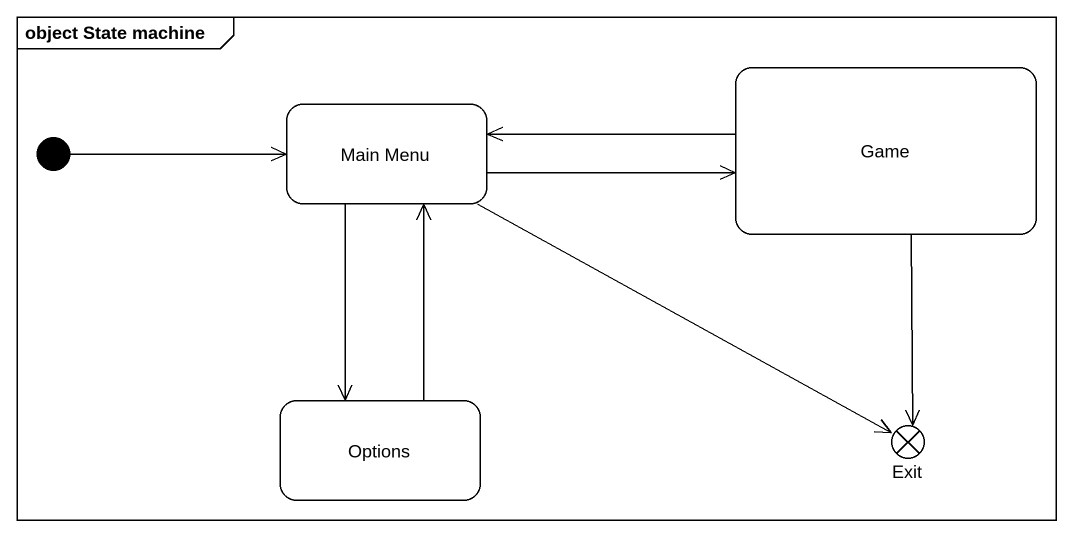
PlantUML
@startuml
mainframe object State machine
hide empty description
state Game
state "Main Menu" as Main_Menu
state Options
state Exit <<choice>>
[*] -right-> Main_Menu
Game -left-> Main_Menu
Game --> Exit
Main_Menu -right-> Game
Main_Menu --> Options
Main_Menu -right-> Exit
Options -up-> Main_Menu
@enduml
